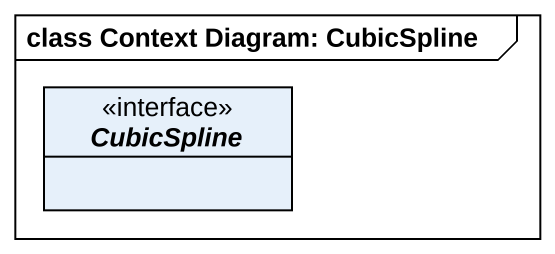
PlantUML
@startuml
mainframe class Context Diagram: CubicSpline
hide circle
hide empty members
interface CubicSpline
@enduml
